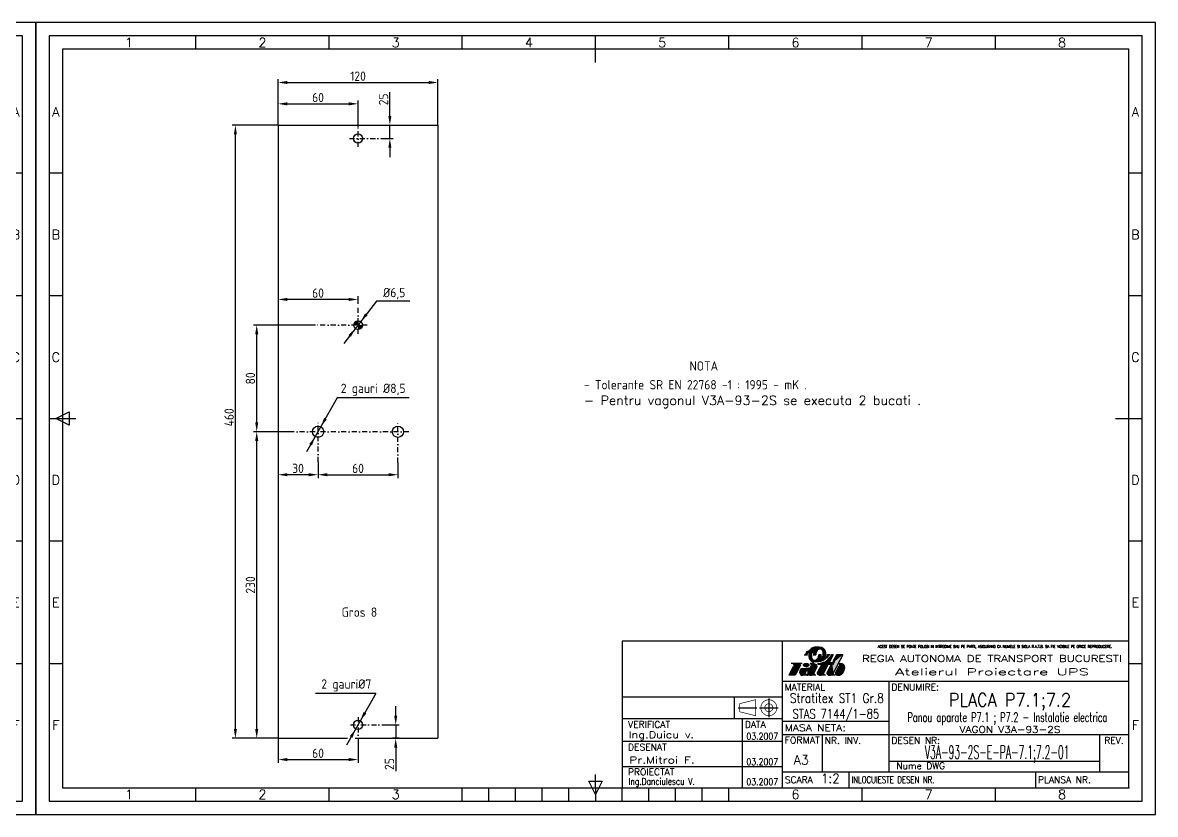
# Model space of a CAD drawing. Header units: millimetres. Extents: x 8 to 848, y 9 to 306.
# Drawn here: x 423.3 to 848.2, y 8.9 to 305.9 of the extents above; entities that cross this region are included whole.
import ezdxf
from ezdxf.enums import TextEntityAlignment as Align

# ---------------------------------------------------------------- set-up
doc = ezdxf.new("R2010")
doc.units = ezdxf.units.MM
doc.linetypes.add('DASHDOT', pattern=[25.4, 12.7, -6.35, 0, -6.35])
doc.linetypes.add('DASHDOT2', pattern=[12.7, 6.35, -3.175, 0, -3.175])
doc.layers.add('COTE', color=1, linetype='DASHDOT2')
doc.layers.add('LIN_SUB', color=7, linetype='Continuous')
doc.styles.add('ISO', font='SIMPLEX.shx')
doc.styles.add('ISOCP', font='SIMPLEX.SHX')
doc.styles.add('ISOCPR', font='isocp.shx')
doc.styles.add('ROMANC', font='romanc')
doc.dimstyles.new('ISO-25', dxfattribs={"dimtxt": 2.5, "dimasz": 2.5, "dimexe": 1.25, "dimexo": 0.625, "dimtad": 1, "dimtxsty": 'Standard', "dimcen": 2.5, "dimadec": 0, "dimazin": 0, "dimtfac": 1, "dimtmove": 0, "dimatfit": 3, "dimfxl": 1, "dimarcsym": 0})

# ---------------------------------------------------------------- blocks, each defined once
blk = doc.blocks.new('a3')
at = {"color": 70}
for p, q in [((-360, 287), (-360, 292)), ((-310, 287), (-310, 292)), ((-260, 287), (-260, 292)), ((-210, 282), (-210, 292)), ((-160, 287), (-160, 292)), ((-110, 287), (-110, 292)), ((-60, 287), (-60, 292)), ((-410, 240.5), (-415, 240.5)), ((-5, 240.5), (-10, 240.5)), ((-410, 194.5), (-415, 194.5)), ((-5, 194.5), (-10, 194.5)), ((-412.5, 148.5), (-407.5, 151)), ((-407.5, 151), (-407.5, 146)), ((-415, 148.5), (-405, 148.5)), ((-407.5, 146), (-412.5, 148.5)), ((-15, 148.5), (-5, 148.5)), ((-410, 102.5), (-415, 102.5)), ((-5, 102.5), (-10, 102.5)), ((-410, 56.5), (-415, 56.5)), ((-5, 56.5), (-10, 56.5)), ((-210, 10), (-210, 15)), ((-360, 5), (-360, 10)), ((-310, 5), (-310, 10)), ((-260, 5), (-260, 10)), ((-250, 5), (-250, 10)), ((-240, 5), (-240, 10)), ((-230, 5), (-230, 10)), ((-220, 5), (-220, 10)), ((-212.5, 12.5), (-207.5, 12.5)), ((-210, 7.5), (-212.5, 12.5)), ((-207.5, 12.5), (-210, 7.5)), ((-210, 10), (-210, 5)), ((-200, 5), (-200, 10)), ((-190, 5), (-190, 10)), ((-180, 5), (-180, 10)), ((-170, 5), (-170, 10)), ((-160, 5), (-160, 10)), ((-110, 5), (-110, 10)), ((-60, 5), (-60, 10)), ((-260, 5), (-160, 5))]:
    blk.add_line(p, q, dxfattribs=at)
at = {"color": 240}
for points in [[(0, 297), (-420, 297), (-420, 0), (0, 0)], [(-5, 292), (-415, 292), (-415, 5), (-5, 5)]]:
    blk.add_lwpolyline(points, close=True, dxfattribs=at)
at = {"color": 70}
blk.add_lwpolyline([(-10, 287), (-410, 287), (-410, 10), (-10, 10)], close=True, dxfattribs=at)
at = {"color": 50}
for s, style, p in [('1', 'ISOCP', (-385, 289.5)), ('2', 'ISO', (-335, 289.5)), ('3', 'ISO', (-285, 289.5)), ('4', 'ISO', (-235, 289.5)), ('5', 'ISO', (-185, 289.5)), ('6', 'ISO', (-135, 289.5)), ('7', 'ISO', (-85, 289.5)), ('8', 'ISO', (-35, 289.5)), ('A', 'ISO', (-412.5, 263.5)), ('A', 'ISO', (-7.5, 263.5)), ('B', 'ISO', (-412.5, 217.5)), ('B', 'ISO', (-7.5, 217.5)), ('C', 'ISO', (-412.5, 171.5)), ('C', 'ISO', (-7.5, 171.5)), ('D', 'ISO', (-412.5, 125.5)), ('D', 'ISO', (-7.5, 125.5)), ('E', 'ISO', (-412.5, 79.5)), ('E', 'ISO', (-7.5, 79.5)), ('F', 'ISO', (-412.5, 33.5)), ('F', 'ISO', (-7.5, 33.5)), ('1', 'ISOCP', (-385, 7.5)), ('2', 'ISO', (-335, 7.5)), ('3', 'ISO', (-285, 7.5)), ('6', 'ISO', (-135, 7.5)), ('7', 'ISO', (-85, 7.5)), ('8', 'ISO', (-35, 7.5))]:
    blk.add_text(s, height=3.5, dxfattribs=dict(at, style=style)).set_placement(p, align=Align.MIDDLE)
blk = doc.blocks.new('*D10')
at = {"layer": 'COTE', "color": 1, "linetype": 'Continuous', "transparency": 16777216}
for p, q in [((561.03, 270.97), (561.03, 279.81)), ((560.91, 267.47), (562.28, 267.47)), ((561.03, 262.47), (561.03, 267.47)), ((558.14, 262.47), (562.28, 262.47)), ((561.03, 258.97), (561.03, 255.47))]:
    blk.add_line(p, q, dxfattribs=at)
for points in [[(560.45, 270.97), (561.62, 270.97), (561.03, 267.47)], [(560.45, 258.97), (561.62, 258.97), (561.03, 262.47)]]:
    blk.add_solid(points, dxfattribs=at)
at = {"layer": 'Defpoints', "color": 0, "linetype": 'Continuous', "transparency": 16777216}
for p in [(560.91, 267.47), (561.03, 267.47), (558.14, 262.47)]:
    blk.add_point(p, dxfattribs=at)
at = {"layer": 'COTE', "color": 1, "linetype": 'Continuous', "transparency": 16777216, "insert": (558.66, 277.14), "char_height": 3.5, "attachment_point": 5, "rotation": 90, "style": 'ISOCPR'}
blk.add_mtext('25', dxfattribs=at)
blk = doc.blocks.new('*D11')
at = {"layer": 'COTE', "color": 1, "linetype": 'Continuous', "transparency": 16777216}
for p, q in [((519.09, 267.47), (519.09, 276.72)), ((549.09, 266.56), (549.09, 276.72)), ((522.59, 275.47), (545.59, 275.47))]:
    blk.add_line(p, q, dxfattribs=at)
for points in [[(522.59, 276.06), (522.59, 274.89), (519.09, 275.47)], [(545.59, 276.06), (545.59, 274.89), (549.09, 275.47)]]:
    blk.add_solid(points, dxfattribs=at)
at = {"layer": 'Defpoints', "color": 0, "linetype": 'Continuous', "transparency": 16777216}
for p in [(549.09, 275.47), (519.09, 267.47), (549.09, 266.56)]:
    blk.add_point(p, dxfattribs=at)
at = {"layer": 'COTE', "color": 1, "linetype": 'Continuous', "transparency": 16777216, "insert": (534.09, 277.85), "char_height": 3.5, "attachment_point": 5, "style": 'ISOCPR'}
blk.add_mtext('60', dxfattribs=at)
blk = doc.blocks.new('*D12')
at = {"layer": 'COTE', "color": 1, "linetype": 'Continuous', "transparency": 16777216}
for p, q in [((519.09, 267.47), (519.09, 284.72)), ((579.09, 267.47), (579.09, 284.72)), ((522.59, 283.47), (575.59, 283.47))]:
    blk.add_line(p, q, dxfattribs=at)
for points in [[(522.59, 284.06), (522.59, 282.89), (519.09, 283.47)], [(575.59, 284.06), (575.59, 282.89), (579.09, 283.47)]]:
    blk.add_solid(points, dxfattribs=at)
at = {"layer": 'Defpoints', "color": 0, "linetype": 'Continuous', "transparency": 16777216}
for p in [(579.09, 283.47), (519.09, 267.47), (579.09, 267.47)]:
    blk.add_point(p, dxfattribs=at)
at = {"layer": 'COTE', "color": 1, "linetype": 'Continuous', "transparency": 16777216, "insert": (549.09, 285.85), "char_height": 3.5, "attachment_point": 5, "style": 'ISOCPR'}
blk.add_mtext('120', dxfattribs=at)
blk = doc.blocks.new('*D13')
at = {"layer": 'COTE', "color": 1, "linetype": 'Continuous', "transparency": 16777216}
for p, q in [((522.99, 152.47), (509.84, 152.47)), ((511.09, 40.97), (511.09, 148.97)), ((519.09, 37.47), (509.84, 37.47))]:
    blk.add_line(p, q, dxfattribs=at)
for points in [[(510.51, 148.97), (511.67, 148.97), (511.09, 152.47)], [(510.51, 40.97), (511.67, 40.97), (511.09, 37.47)]]:
    blk.add_solid(points, dxfattribs=at)
at = {"layer": 'Defpoints', "color": 0, "linetype": 'Continuous', "transparency": 16777216}
for p in [(511.09, 152.47), (522.99, 152.47), (519.09, 37.47)]:
    blk.add_point(p, dxfattribs=at)
at = {"layer": 'COTE', "color": 1, "linetype": 'Continuous', "transparency": 16777216, "insert": (508.72, 94.97), "char_height": 3.5, "attachment_point": 5, "rotation": 90, "style": 'ISOCPR'}
blk.add_mtext('230', dxfattribs=at)
blk = doc.blocks.new('*D14')
at = {"layer": 'COTE', "color": 1, "linetype": 'Continuous', "transparency": 16777216}
for p, q in [((519.09, 267.47), (501.84, 267.47)), ((503.09, 40.97), (503.09, 263.97)), ((519.09, 37.47), (501.84, 37.47))]:
    blk.add_line(p, q, dxfattribs=at)
for points in [[(502.51, 263.97), (503.67, 263.97), (503.09, 267.47)], [(502.51, 40.97), (503.67, 40.97), (503.09, 37.47)]]:
    blk.add_solid(points, dxfattribs=at)
at = {"layer": 'Defpoints', "color": 0, "linetype": 'Continuous', "transparency": 16777216}
for p in [(503.09, 267.47), (519.09, 267.47), (519.09, 37.47)]:
    blk.add_point(p, dxfattribs=at)
at = {"layer": 'COTE', "color": 1, "linetype": 'Continuous', "transparency": 16777216, "insert": (500.72, 157.87), "char_height": 3.5, "attachment_point": 5, "rotation": 90, "style": 'ISOCPR'}
blk.add_mtext('460', dxfattribs=at)
blk = doc.blocks.new('*D15')
at = {"layer": 'COTE', "color": 1, "linetype": 'Continuous', "transparency": 16777216}
for p, q in [((563.24, 45.97), (563.24, 49.47)), ((559.4, 42.47), (564.49, 42.47)), ((563.24, 42.47), (563.24, 37.47)), ((564.57, 37.47), (561.99, 37.47)), ((563.24, 33.97), (563.24, 25.14))]:
    blk.add_line(p, q, dxfattribs=at)
for points in [[(562.66, 45.97), (563.82, 45.97), (563.24, 42.47)], [(562.66, 33.97), (563.82, 33.97), (563.24, 37.47)]]:
    blk.add_solid(points, dxfattribs=at)
at = {"layer": 'Defpoints', "color": 0, "linetype": 'Continuous', "transparency": 16777216}
for p in [(559.4, 42.47), (563.24, 37.47), (564.57, 37.47)]:
    blk.add_point(p, dxfattribs=at)
at = {"layer": 'COTE', "color": 1, "linetype": 'Continuous', "transparency": 16777216, "insert": (560.87, 27.81), "char_height": 3.5, "attachment_point": 5, "rotation": 90, "style": 'ISOCPR'}
blk.add_mtext('25', dxfattribs=at)
blk = doc.blocks.new('*D16')
at = {"layer": 'COTE', "color": 1, "linetype": 'Continuous', "transparency": 16777216}
for p, q in [((519.09, 37.47), (519.09, 28.22)), ((549.09, 37.47), (549.09, 28.22)), ((522.59, 29.47), (545.59, 29.47))]:
    blk.add_line(p, q, dxfattribs=at)
for points in [[(522.59, 30.06), (522.59, 28.89), (519.09, 29.47)], [(545.59, 30.06), (545.59, 28.89), (549.09, 29.47)]]:
    blk.add_solid(points, dxfattribs=at)
at = {"layer": 'Defpoints', "color": 0, "linetype": 'Continuous', "transparency": 16777216}
for p in [(519.09, 37.47), (549.09, 37.47), (549.09, 29.47)]:
    blk.add_point(p, dxfattribs=at)
at = {"layer": 'COTE', "color": 1, "linetype": 'Continuous', "transparency": 16777216, "insert": (534.09, 31.85), "char_height": 3.5, "attachment_point": 5, "style": 'ISOCPR'}
blk.add_mtext('60', dxfattribs=at)
blk = doc.blocks.new('*D17')
at = {"layer": 'COTE', "color": 1, "linetype": 'Continuous', "transparency": 16777216}
for p, q in [((533.1, 192.47), (509.84, 192.47)), ((511.09, 155.97), (511.09, 188.97)), ((525.05, 152.47), (509.84, 152.47))]:
    blk.add_line(p, q, dxfattribs=at)
for points in [[(510.51, 188.97), (511.67, 188.97), (511.09, 192.47)], [(510.51, 155.97), (511.67, 155.97), (511.09, 152.47)]]:
    blk.add_solid(points, dxfattribs=at)
at = {"layer": 'Defpoints', "color": 0, "linetype": 'Continuous', "transparency": 16777216}
for p in [(511.09, 192.47), (533.1, 192.47), (525.05, 152.47)]:
    blk.add_point(p, dxfattribs=at)
at = {"layer": 'COTE', "color": 1, "linetype": 'Continuous', "transparency": 16777216, "insert": (508.72, 172.47), "char_height": 3.5, "attachment_point": 5, "rotation": 90, "style": 'ISOCPR'}
blk.add_mtext('80', dxfattribs=at)
blk = doc.blocks.new('*D18')
at = {"layer": 'COTE', "color": 1, "linetype": 'Continuous', "transparency": 16777216}
for p, q in [((534.09, 141.12), (534.09, 135.09)), ((564.09, 140.88), (564.09, 135.09)), ((537.59, 136.34), (560.59, 136.34))]:
    blk.add_line(p, q, dxfattribs=at)
for points in [[(537.59, 136.92), (537.59, 135.75), (534.09, 136.34)], [(560.59, 136.92), (560.59, 135.75), (564.09, 136.34)]]:
    blk.add_solid(points, dxfattribs=at)
at = {"layer": 'Defpoints', "color": 0, "linetype": 'Continuous', "transparency": 16777216}
for p in [(534.09, 141.12), (564.09, 140.88), (564.09, 136.34)]:
    blk.add_point(p, dxfattribs=at)
at = {"layer": 'COTE', "color": 1, "linetype": 'Continuous', "transparency": 16777216, "insert": (549.09, 138.71), "char_height": 3.5, "attachment_point": 5, "style": 'ISOCPR'}
blk.add_mtext('60', dxfattribs=at)
blk = doc.blocks.new('*D19')
at = {"layer": 'COTE', "color": 1, "linetype": 'Continuous', "transparency": 16777216}
for p, q in [((534.09, 141.12), (534.09, 135.09)), ((519.09, 137.78), (519.09, 135.09)), ((530.59, 136.34), (522.59, 136.34))]:
    blk.add_line(p, q, dxfattribs=at)
for points in [[(522.59, 136.92), (522.59, 135.75), (519.09, 136.34)], [(530.59, 136.92), (530.59, 135.75), (534.09, 136.34)]]:
    blk.add_solid(points, dxfattribs=at)
at = {"layer": 'Defpoints', "color": 0, "linetype": 'Continuous', "transparency": 16777216}
for p in [(534.09, 141.12), (519.09, 137.78), (519.09, 136.34)]:
    blk.add_point(p, dxfattribs=at)
at = {"layer": 'COTE', "color": 1, "linetype": 'Continuous', "transparency": 16777216, "insert": (526.59, 138.71), "char_height": 3.5, "attachment_point": 5, "style": 'ISOCPR'}
blk.add_mtext('30', dxfattribs=at)
blk = doc.blocks.new('*D20')
at = {"layer": 'COTE', "color": 1, "linetype": 'Continuous', "transparency": 16777216}
for p, q in [((519.09, 204.78), (519.09, 200.85)), ((545.59, 202.1), (522.59, 202.1)), ((549.09, 200.47), (549.09, 203.35))]:
    blk.add_line(p, q, dxfattribs=at)
for points in [[(522.59, 202.68), (522.59, 201.51), (519.09, 202.1)], [(545.59, 202.68), (545.59, 201.51), (549.09, 202.1)]]:
    blk.add_solid(points, dxfattribs=at)
at = {"layer": 'Defpoints', "color": 0, "linetype": 'Continuous', "transparency": 16777216}
for p in [(519.09, 204.78), (519.09, 202.1), (549.09, 200.47)]:
    blk.add_point(p, dxfattribs=at)
at = {"layer": 'COTE', "color": 1, "linetype": 'Continuous', "transparency": 16777216, "insert": (534.09, 204.47), "char_height": 3.5, "attachment_point": 5, "style": 'ISOCPR'}
blk.add_mtext('60', dxfattribs=at)
blk = doc.blocks.new('ind3_12')
at = {"color": 70}
for p, q in [((0, 55), (-190, 55)), ((-190, 55), (-190, 0)), ((-130, 55), (-130, 0)), ((-130, 40), (0, 40)), ((-190, 26), (-130, 26))]:
    blk.add_line(p, q, dxfattribs=at)
at = {"color": 40}
for p, q in [((-121.71, 49.9), (-120.46, 49.9)), ((-118.34, 49.9), (-117.36, 49.9)), ((-115.31, 49.9), (-116.29, 49.9)), ((-115.69, 46.73), (-115.27, 46.82)), ((-115.27, 46.82), (-114.78, 46.97)), ((-114.78, 46.97), (-114.27, 47.24)), ((-111.94, 49.9), (-113.19, 49.9)), ((-112.95, 48.16), (-112.68, 48.4)), ((-112.68, 48.4), (-112.61, 48.47)), ((-110.84, 49.9), (-112.41, 46.97)), ((-112.41, 46.97), (-110.99, 46.97)), ((-110.84, 49.9), (-111.36, 49.9)), ((-110.99, 46.97), (-111.36, 46.28)), ((-110.41, 47.32), (-111.15, 45.93)), ((-109.64, 49.9), (-111.01, 47.32)), ((-111.01, 47.32), (-110.41, 47.32)), ((-107.23, 49.9), (-110.77, 43.26)), ((-107.23, 49.9), (-109.64, 49.9)), ((-125.82, 45.38), (-127.54, 42.15)), ((-122.56, 46.63), (-126.68, 46.63)), ((-123.11, 45.94), (-125.13, 42.15)), ((-120.12, 44.91), (-120.81, 43.6)), ((-119.12, 45.67), (-120.36, 43.36)), ((-118.05, 46.63), (-119.46, 46.63)), ((-116.85, 45.42), (-118, 43.26)), ((-115.18, 46.28), (-116.74, 43.36)), ((-116.7, 46.63), (-116.29, 46.65)), ((-116.6, 46.28), (-115.18, 46.28)), ((-116.29, 46.65), (-115.69, 46.73)), ((-112.77, 46.28), (-114.38, 43.26)), ((-111.75, 45.93), (-113.13, 43.36)), ((-112.77, 46.28), (-111.36, 46.28)), ((-111.75, 45.93), (-111.15, 45.93)), ((-108.74, 45.59), (-109.99, 43.26)), ((-108.78, 46.63), (-108.09, 46.63)), ((-125.13, 42.15), (-127.54, 42.15)), ((-120.23, 42.15), (-122.21, 42.15)), ((-117.39, 42.15), (-119.15, 42.15)), ((-117.39, 42.15), (-117.72, 42.33)), ((-113.77, 42.15), (-115.53, 42.15)), ((-113.77, 42.15), (-114.1, 42.33)), ((-110.16, 42.15), (-111.92, 42.15)), ((-110.16, 42.15), (-110.49, 42.33))]:
    blk.add_line(p, q, dxfattribs=at)
at = {"color": 240}
for p, q in [((-90, 40), (-90, 6)), ((-130, 34), (-190, 34)), ((-148, 34), (-148, 26)), ((-146.5, 30), (-139.5, 30)), ((-138.5, 30), (-131.5, 30)), ((-135, 33.5), (-135, 26.5)), ((-145, 26), (-145, 0)), ((-130, 25), (-90, 25)), ((-190, 17.5), (-130, 17.5)), ((-130, 20), (0, 20)), ((-115, 20), (-115, 6)), ((-11, 20), (-11, 6)), ((-90, 10), (-11, 10)), ((-190, 8), (-130, 8)), ((-130, 6), (0, 6)), ((-105, 6), (-105, 0)), ((-35, 6), (-35, 0))]:
    blk.add_line(p, q, dxfattribs=at)
at = {"color": 40}
for points in [[(-114.74, 49.9, 0.04888), (-114.64, 50.37, 0.067418), (-114.64, 50.71, 0.012512), (-114.71, 51.12, 0.046313), (-114.74, 51.23, 0.02866), (-114.83, 51.43, 0.04799), (-114.9, 51.53, 0.027533), (-115.01, 51.65, 0.02878), (-115.12, 51.74, 0.020408), (-115.27, 51.85, 0.028785), (-115.38, 51.91, 0.02307), (-115.48, 51.96, 0.025276), (-115.58, 51.99, 0.029587), (-115.69, 52.01, 0.0261), (-115.8, 52.02, 0.034106), (-115.93, 52.02, 0.03305), (-116.05, 52, 0.031407), (-116.17, 51.97, 0.027201), (-116.3, 51.91, 0.027571), (-116.45, 51.82, 0.032433), (-116.58, 51.73, 0.017982), (-116.7, 51.62, 0.025528), (-116.79, 51.53, 0.009898), (-116.89, 51.41, 0.014131), (-116.96, 51.31, 0.005952), (-117.02, 51.22, 0.007874), (-117.06, 51.15, 0.013516), (-117.13, 51.03, 0.012262), (-117.2, 50.9, 0.010996), (-117.25, 50.78, 0.020912), (-117.28, 50.71, 0.006638), (-117.28, 50.69, 0.003922), (-117.3, 50.64, 0.014081), (-117.33, 50.52, 0.011261), (-117.36, 50.37, 0.018498), (-117.36, 50.34, 0.00311), (-117.38, 50.18, 0.039527), (-117.38, 50.07, 0.0256), (-117.36, 49.9)], [(-113.68, 49.9, 0.047001), (-113.61, 50.39, 0.072657), (-113.64, 50.71, 0.024176), (-113.81, 51.3, 0.05712), (-113.92, 51.53, 0.02409), (-114.05, 51.71, 0.014395), (-114.28, 51.99, 0.046768), (-114.45, 52.15, 0.031027), (-114.74, 52.35)], [(-119.97, 49.9, 0.047001), (-120.05, 49.4, 0.072657), (-120.01, 49.08, 0.024176), (-119.84, 48.49, 0.05712), (-119.73, 48.26, 0.02409), (-119.6, 48.09, 0.014395), (-119.38, 47.81, 0.046768), (-119.2, 47.65, 0.031027), (-118.91, 47.44)], [(-118.91, 49.9, 0.04888), (-119.02, 49.43, 0.067418), (-119.01, 49.08, 0.012512), (-118.94, 48.67, 0.046313), (-118.91, 48.56, 0.02866), (-118.82, 48.37, 0.04799), (-118.75, 48.26, 0.027533), (-118.64, 48.15, 0.02878), (-118.53, 48.05, 0.020408), (-118.39, 47.95, 0.028785), (-118.28, 47.88, 0.02307), (-118.17, 47.84, 0.025276), (-118.07, 47.8, 0.029587), (-117.97, 47.78, 0.0261), (-117.85, 47.77, 0.034106), (-117.73, 47.77, 0.03305), (-117.6, 47.79, 0.031407), (-117.48, 47.83, 0.027201), (-117.36, 47.88, 0.027571), (-117.2, 47.97, 0.032433), (-117.07, 48.06, 0.017982), (-116.95, 48.18, 0.025528), (-116.87, 48.26, 0.009898), (-116.76, 48.39, 0.014131), (-116.7, 48.48, 0.005952), (-116.63, 48.57, 0.007874), (-116.59, 48.64, 0.013516), (-116.52, 48.76, 0.012262), (-116.45, 48.9, 0.010996), (-116.4, 49.02, 0.020912), (-116.38, 49.08, 0.006638), (-116.37, 49.11, 0.003922), (-116.35, 49.16, 0.014081), (-116.32, 49.28, 0.011261), (-116.29, 49.42, 0.018498), (-116.29, 49.45, 0.00311), (-116.27, 49.61, 0.039527), (-116.27, 49.73, 0.0256), (-116.29, 49.9)]]:
    blk.add_lwpolyline(points, format="xyb", dxfattribs=at)
at = {"color": 40, "flags": 128}
blk.add_lwpolyline([(-108.71, 42.18, 0.07519), (-108.1, 42.37, 0.103495), (-107.27, 43.01, 0.091904), (-106.74, 43.94, 0.085107), (-106.54, 45.08, 0.085107)], format="xyb", dxfattribs=at)
at = {"color": 240, "const_width": 0.25}
blk.add_lwpolyline([(-146, 31.5), (-140, 33), (-140, 27), (-146, 28.5)], close=True, dxfattribs=at)
blk.add_lwpolyline([(-135, 33, 1), (-135, 27, 1), (-135, 33, 1)], format="xyb", dxfattribs=at)
blk.add_lwpolyline([(-135, 31.5, 1), (-135, 28.5, 1)], format="xyb", close=True, dxfattribs=at)
at = {"color": 40}
for centre, radius, start, end in [((-96.55, 26.7), 34.29, 134.6817, 135.4865), ((-117.8, 49.83), 2.74, 113.911, 122.24), ((-115.81, 45.34), 7.65, 108.9325, 113.911), ((-117.59, 50.52), 2.17, 96.8211, 108.9325), ((-116.41, 40.67), 12.1, 91.6964, 96.8211), ((-116.61, 47.25), 5.51, 78.6042, 91.6964), ((-116, 50.28), 2.42, 58.8019, 78.6042), ((-117.71, 49.53), 2.3, 144.0002, 170.76), ((-117.66, 49.52), 2.42, 238.8019, 258.6042), ((-115.07, 49.86), 3.27, 161.7905, 179.2848), ((-118.58, 49.94), 3.27, 341.7905, 359.2848), ((-115.94, 50.27), 2.3, 324.0002, 350.76), ((-145.94, 81.79), 47.13, 315, 315.973), ((-113.12, 49.86), 0.893, 316.8981, 318.6566), ((-115.09, 51.98), 4.23, 315.973, 321.3402), ((-122.28, 57.73), 13.43, 321.3402, 324.353), ((-122.21, 43.44), 1.29, 94.5979, 270), ((-177.94, 750.15), 707.62, 274.50891, 274.68697), ((-120.23, 42.84), 0.689, 201.8729, 270), ((-119.75, 43.03), 0.689, 151.9275, 234.4615), ((-119.73, 46), 0.689, 331.9275, 66.4849), ((-117.39, 42.94), 0.689, 151.9275, 241.9275), ((-116.14, 43.03), 0.689, 151.9275, 234.4615), ((-113.78, 42.94), 0.689, 151.9275, 241.9275), ((-112.52, 43.03), 0.689, 151.9275, 234.4615), ((-110.16, 42.94), 0.689, 151.9275, 241.9275), ((-109.38, 42.94), 0.689, 151.9275, 242.7821), ((-108.09, 45.08), 1.55, 0, 90), ((-119.15, 43.87), 1.72, 234.4615, 270), ((-115.53, 43.87), 1.72, 234.4615, 270), ((-111.92, 43.87), 1.72, 234.4615, 270), ((-108.99, 43.7), 1.55, 242.7821, 280.2311)]:
    blk.add_arc(centre, radius, start, end, dxfattribs=at)
blk.add_point((0, 0))
for points in [[(-121.21, 50.52), (-120.18, 50.33), (-120.72, 51.03), (-119.93, 50.59)], [(-120.72, 51.03), (-119.93, 50.59), (-120.22, 51.49), (-119.57, 50.88)], [(-120.22, 51.49), (-119.57, 50.88), (-119.6, 51.93), (-118.18, 50.88)], [(-119.6, 51.93), (-118.18, 50.88), (-118.87, 52.35), (-118.18, 50.88)], [(-118.87, 52.35), (-118.18, 50.88), (-118.21, 52.6), (-118.18, 50.88)], [(-117.09, 51.1), (-118.18, 50.88), (-117.31, 50.61), (-118.27, 50.54)], [(-118.21, 52.6), (-118.18, 50.88), (-117.81, 52.68), (-118.18, 50.88)], [(-116.87, 52.76), (-118.18, 50.88), (-116.31, 52.75), (-118.18, 50.88)], [(-117.81, 52.68), (-118.18, 50.88), (-116.87, 52.76), (-118.18, 50.88)], [(-116.08, 51.99), (-116.31, 52.75), (-116.62, 51.7), (-118.18, 50.88)], [(-116.62, 51.7), (-118.18, 50.88), (-117.09, 51.1), (-118.18, 50.88)], [(-115.84, 51.99), (-116.08, 51.99), (-116.32, 51.86)], [(-116.31, 52.75), (-115.41, 52.63), (-115.84, 52.71)], [(-115.54, 51.98), (-115.41, 52.63), (-116.08, 51.99), (-116.31, 52.75)], [(-115.84, 51.99), (-115.54, 51.98), (-115.91, 51.97), (-115.51, 51.96)], [(-115.73, 51.96), (-115.33, 51.85), (-115.51, 51.96)], [(-115.09, 51.72), (-114.87, 52.42), (-115.54, 51.98), (-115.41, 52.63)], [(-115.41, 52.63), (-114.87, 52.42), (-115.11, 52.53)], [(-114.87, 51.48), (-114.18, 51.87), (-115.09, 51.72), (-114.87, 52.42)], [(-114.87, 52.42), (-114.18, 51.87), (-114.48, 52.17)], [(-114.68, 50.99), (-113.86, 51.41), (-114.87, 51.48), (-114.18, 51.87)], [(-114.63, 50.55), (-113.67, 50.85), (-114.68, 50.99), (-113.86, 51.41)], [(-121.62, 46.75), (-121.56, 45.28), (-121.78, 46.68), (-121.71, 45.34)], [(-121.71, 49.9), (-120.46, 49.9), (-121.21, 50.52), (-120.18, 50.33)], [(-121.46, 46.79), (-121.43, 45.25), (-121.62, 46.75), (-121.56, 45.28)], [(-121.33, 46.82), (-121.31, 45.23), (-121.46, 46.79), (-121.43, 45.25)], [(-121.21, 46.83), (-121.2, 45.22), (-121.33, 46.82), (-121.31, 45.23)], [(-121.21, 46.83), (-121.1, 46.84), (-121.09, 45.21)], [(-121.09, 45.21), (-120.9, 45.21), (-121.21, 46.83), (-121.2, 45.22)], [(-121.1, 46.84), (-120.91, 46.84), (-121.09, 45.21), (-120.9, 45.21)], [(-120.9, 45.21), (-120.91, 46.84), (-120.81, 45.22), (-120.81, 46.83)], [(-120.81, 45.22), (-120.81, 46.83), (-120.68, 45.23), (-120.69, 46.82)], [(-120.68, 45.23), (-120.69, 46.82), (-120.56, 45.25), (-120.55, 46.79)], [(-120.56, 45.25), (-120.55, 46.79), (-120.42, 45.29), (-120.43, 46.76)], [(-120.42, 45.29), (-120.43, 46.76), (-120.27, 45.34), (-120.27, 46.7)], [(-119.97, 49.9), (-118.91, 49.9), (-120.05, 49.4), (-119, 49.53)], [(-120.05, 49.4), (-119, 49.53), (-119.94, 48.79), (-119, 49.02)], [(-120.05, 49.4), (-119.94, 48.79), (-120.04, 49.24)], [(-120.04, 49.24), (-119.94, 48.79), (-120.03, 49.13)], [(-119.84, 50.38), (-118.6, 50.45), (-119.97, 49.9), (-118.91, 49.9)], [(-119.94, 48.79), (-119, 49.02), (-119.72, 48.25), (-118.92, 48.6)], [(-119.57, 50.88), (-118.18, 50.88), (-119.84, 50.38), (-118.6, 50.45)], [(-119.72, 48.25), (-118.92, 48.6), (-119.33, 47.76), (-118.75, 48.27)], [(-119.33, 47.76), (-118.75, 48.27), (-118.77, 47.37), (-118.43, 47.98)], [(-118.77, 47.37), (-118.43, 47.98), (-118.32, 47.19), (-118.12, 47.82)], [(-117.37, 50.27), (-118.32, 50.22), (-117.36, 49.9), (-118.34, 49.9)], [(-117.31, 50.61), (-118.27, 50.54), (-117.37, 50.27), (-118.32, 50.22)], [(-118.32, 47.19), (-118.12, 47.82), (-117.71, 47.07), (-117.72, 47.77)], [(-117.71, 47.07), (-117.72, 47.77), (-117.14, 47.03), (-117.33, 47.9)], [(-117.14, 47.03), (-117.33, 47.9), (-116.45, 47.06), (-117.04, 48.09)], [(-116.45, 47.06), (-117.04, 48.09), (-115.94, 47.1), (-116.74, 48.42)], [(-116.7, 48.48), (-115.12, 47.31), (-116.74, 48.42)], [(-116.7, 48.48), (-116.7, 48.48), (-116.74, 48.42)], [(-115.94, 47.1), (-116.74, 48.42), (-115.12, 47.31), (-116.74, 48.42)], [(-116.45, 48.9), (-115.12, 47.31), (-116.7, 48.48)], [(-116.6, 46.28), (-111.36, 46.28), (-116.22, 46.66), (-112.41, 46.97)], [(-116.4, 49.03), (-115.48, 48.92), (-116.45, 48.9), (-115.12, 47.31)], [(-116.29, 49.44), (-115.35, 49.44), (-116.4, 49.03), (-115.48, 48.92)], [(-116.29, 49.9), (-115.31, 49.9), (-116.29, 49.44), (-115.35, 49.44)], [(-116.22, 46.66), (-115.25, 46.82), (-115, 46.76)], [(-115.48, 48.92), (-114.09, 48.92), (-115.01, 49.4), (-113.85, 49.33)], [(-115.48, 48.92), (-114.59, 48.13), (-115.12, 47.31)], [(-115.48, 48.92), (-114.09, 48.92), (-114.18, 47.78), (-115.12, 47.31)], [(-115.25, 46.82), (-114.79, 46.97), (-115, 46.76)], [(-115.01, 49.4), (-113.85, 49.33), (-114.75, 49.87), (-113.72, 49.72)], [(-115, 46.76), (-115, 46.76), (-114.79, 46.97), (-114.45, 46.8)], [(-114.35, 47.19), (-112.41, 46.97), (-114.79, 46.97), (-114.45, 46.8)], [(-114.75, 49.87), (-113.72, 49.72), (-114.65, 50.25), (-113.62, 50.26)], [(-114.65, 50.25), (-113.62, 50.26), (-114.63, 50.55), (-113.67, 50.85)], [(-114.09, 48.92), (-114.18, 47.78), (-114.59, 48.13)], [(-113.9, 47.46), (-112.41, 46.97), (-114.35, 47.19), (-112.41, 46.97)], [(-114.09, 48.92), (-113.61, 48.17), (-114.18, 47.78)], [(-113.69, 49.23), (-112.95, 48.75), (-114.09, 48.92), (-113.61, 48.17)], [(-113.49, 47.75), (-113.9, 47.46), (-112.41, 46.97)], [(-113.4, 49.55), (-112.44, 49.28), (-113.69, 49.23), (-112.95, 48.75)], [(-113.67, 50.85), (-113.62, 50.26), (-113.61, 50.56)], [(-113.03, 48.1), (-112.41, 46.97), (-113.49, 47.75), (-112.41, 46.97)], [(-113.19, 49.9), (-111.94, 49.9), (-113.4, 49.55), (-112.44, 49.28)], [(-112.65, 48.42), (-112.41, 46.97), (-113.03, 48.1), (-112.41, 46.97)], [(-112.22, 48.86), (-112.41, 46.97), (-112.65, 48.42), (-112.41, 46.97)], [(-111.36, 49.9), (-110.84, 49.9), (-111.76, 49.37), (-112.41, 46.97)], [(-111.76, 49.37), (-112.41, 46.97), (-112.22, 48.86), (-112.41, 46.97)], [(-112.41, 46.97), (-110.99, 46.97), (-111.36, 46.28)], [(-110.41, 47.32), (-107.23, 49.9), (-111.15, 45.93), (-110.73, 43.34)], [(-109.64, 49.9), (-107.23, 49.9), (-111.01, 47.32), (-110.41, 47.32)], [(-125.82, 45.38), (-123.11, 45.94), (-127.54, 42.15), (-125.13, 42.15)], [(-126.68, 46.63), (-122.56, 46.63), (-126.26, 46.53), (-122.84, 46.34)], [(-126.26, 46.53), (-122.84, 46.34), (-125.96, 46.29), (-123.05, 46.05)], [(-123.05, 46.05), (-125.96, 46.29), (-123.11, 45.94), (-125.77, 45.87)], [(-125.76, 45.63), (-123.11, 45.94), (-125.82, 45.38)], [(-125.77, 45.87), (-123.11, 45.94), (-125.76, 45.63), (-123.11, 45.94)], [(-123.17, 44.3), (-120.81, 43.6), (-123.49, 43.38), (-120.95, 43.16)], [(-123.17, 44.3), (-123.49, 43.38), (-123.29, 44.14), (-123.45, 43.79)], [(-123.49, 43.38), (-120.95, 43.16), (-123.49, 43.38), (-120.87, 42.58)], [(-123.49, 43.38), (-123.1, 42.51), (-123.42, 43), (-123.25, 42.69)], [(-123.49, 43.38), (-120.87, 42.58), (-123.1, 42.51), (-120.62, 42.27)], [(-122.31, 44.73), (-120.12, 44.91), (-123.17, 44.3), (-120.81, 43.6)], [(-122.31, 44.73), (-123.17, 44.3), (-122.7, 44.64), (-123.04, 44.43)], [(-123.1, 42.51), (-122.21, 42.15), (-122.93, 42.37), (-122.61, 42.22)], [(-123.1, 42.51), (-120.62, 42.27), (-122.21, 42.15), (-120.23, 42.15)], [(-122.28, 46.18), (-122.28, 45.84), (-122.31, 46.03)], [(-122.2, 46.34), (-122.22, 45.73), (-122.28, 46.18), (-122.28, 45.84)], [(-122.07, 46.5), (-122.04, 45.53), (-122.2, 46.34), (-122.22, 45.73)], [(-121.94, 46.59), (-121.9, 45.43), (-122.07, 46.5), (-122.04, 45.53)], [(-121.78, 46.68), (-121.71, 45.34), (-121.94, 46.59), (-121.9, 45.43)], [(-120.42, 42.88), (-120.36, 43.36), (-120.43, 43.1)], [(-120.36, 43.36), (-116.85, 45.42), (-120.42, 42.88), (-118, 43.26)], [(-120.42, 42.88), (-118, 43.26), (-120.15, 42.47), (-118.06, 42.75)], [(-120.15, 42.47), (-120.42, 42.88), (-120.32, 42.64)], [(-119.12, 45.67), (-116.78, 45.9), (-120.36, 43.36), (-116.85, 45.42)], [(-120.27, 45.34), (-120.27, 46.7), (-120.14, 45.41), (-120.13, 46.63)], [(-120.15, 42.47), (-118.06, 42.75), (-119.15, 42.15), (-117.72, 42.33)], [(-120.14, 45.41), (-120.13, 46.63), (-119.97, 45.52), (-119.99, 46.54)], [(-119.97, 45.52), (-119.99, 46.54), (-119.84, 45.65), (-119.88, 46.44)], [(-119.84, 45.65), (-119.88, 46.44), (-119.74, 45.8), (-119.77, 46.3)], [(-119.74, 45.8), (-119.77, 46.3), (-119.71, 45.9), (-119.72, 46.2)], [(-119.72, 46.2), (-119.71, 45.9), (-119.7, 46.13), (-119.69, 46.02)], [(-119.46, 46.63), (-118.05, 46.63), (-119.08, 46.21), (-117.05, 46.31)], [(-119.25, 46.4), (-119.09, 46.04), (-119.08, 46.21)], [(-119.08, 46.21), (-117.05, 46.31), (-119.12, 45.67), (-116.78, 45.9)], [(-118.02, 43.03), (-117.9, 42.55), (-118.06, 42.75)], [(-118.05, 46.63), (-117.05, 46.31), (-117.7, 46.59), (-117.41, 46.5)], [(-117.05, 46.31), (-116.78, 45.9), (-116.88, 46.12)], [(-116.78, 45.9), (-116.85, 45.42), (-116.77, 45.67)], [(-116.74, 43.36), (-116.81, 42.88), (-116.82, 43.14)], [(-116.74, 43.36), (-114.38, 43.26), (-116.81, 42.88), (-114.44, 42.75)], [(-116.52, 42.46), (-116.81, 42.88), (-116.71, 42.66)], [(-116.81, 42.88), (-114.44, 42.75), (-116.52, 42.46), (-114.12, 42.34)], [(-115.18, 46.28), (-112.77, 46.28), (-116.74, 43.36), (-114.38, 43.26)], [(-116.22, 46.66), (-116.7, 46.63), (-116.6, 46.28)], [(-114.42, 42.94), (-114.29, 42.55), (-114.44, 42.75)], [(-114.36, 43.31), (-114.4, 43.15), (-114.38, 43.26)], [(-113.13, 43.36), (-113.19, 42.89), (-113.2, 43.13)], [(-113.13, 43.36), (-110.77, 43.26), (-113.19, 42.89)], [(-113.19, 42.89), (-110.77, 43.26), (-110.82, 42.72)], [(-112.92, 42.47), (-113.19, 42.89), (-113.1, 42.66)], [(-113.19, 42.89), (-110.82, 42.72), (-112.92, 42.47)], [(-111.75, 45.93), (-111.15, 45.93), (-113.13, 43.36), (-110.77, 43.26)], [(-112.92, 42.47), (-110.82, 42.72), (-111.92, 42.15)], [(-110.82, 42.72), (-111.92, 42.15), (-110.49, 42.33)], [(-111.15, 45.93), (-110.77, 43.26), (-110.73, 43.34)], [(-110.8, 42.98), (-110.66, 42.53), (-110.82, 42.72)], [(-110.73, 43.34), (-110.78, 43.14), (-110.77, 43.26)], [(-109.99, 43.26), (-110.04, 42.73), (-110.07, 42.99)], [(-110.04, 42.73), (-109.99, 43.26), (-109.7, 42.32)], [(-109.7, 42.32), (-110.04, 42.73), (-109.91, 42.5)], [(-109.99, 43.26), (-108.74, 45.59), (-106.74, 43.94)], [(-109.99, 43.26), (-107.27, 43.01), (-106.74, 43.94)], [(-109.99, 43.26), (-108.1, 42.37), (-107.27, 43.01)], [(-109.99, 43.26), (-108.71, 42.18), (-108.1, 42.37)], [(-109.99, 43.26), (-109.7, 42.32), (-108.71, 42.18)], [(-108.78, 46.63), (-108.43, 46.63), (-108.69, 46.43), (-108.49, 46.44)], [(-108.74, 45.59), (-108.09, 46.63), (-108.66, 45.8)], [(-108.74, 45.59), (-106.98, 46.16), (-108.09, 46.63)], [(-108.74, 45.59), (-106.54, 45.08), (-106.98, 46.16)], [(-108.74, 45.59), (-106.74, 43.94), (-106.54, 45.08)], [(-108.69, 46.43), (-108.49, 46.44), (-108.64, 46.23), (-108.56, 46.21)], [(-108.43, 46.63), (-108.63, 46.02), (-108.09, 46.63), (-108.66, 45.8)], [(-108.66, 45.8), (-108.66, 45.8), (-108.43, 46.63), (-108.63, 46.02)], [(-108.64, 46.23), (-108.56, 46.21), (-108.63, 46.02)], [(-107.27, 43.01), (-108.1, 42.37), (-107.66, 42.64)], [(-108.09, 46.63), (-106.98, 46.16), (-107.61, 46.55), (-107.23, 46.37)], [(-106.74, 43.94), (-107.27, 43.01), (-106.96, 43.45)], [(-106.98, 46.16), (-106.54, 45.08), (-106.83, 45.98), (-106.62, 45.57)], [(-106.54, 45.08), (-106.74, 43.94), (-106.59, 44.51)], [(-119.15, 42.15), (-120.15, 42.47), (-119.72, 42.25)], [(-119.15, 42.15), (-117.72, 42.33), (-117.39, 42.15)], [(-115.53, 42.15), (-116.54, 42.47), (-116.1, 42.25)], [(-116.52, 42.46), (-114.12, 42.34), (-115.53, 42.15), (-113.77, 42.15)], [(-111.92, 42.15), (-112.92, 42.47), (-112.49, 42.25)], [(-110.49, 42.33), (-110.16, 42.15), (-111.92, 42.15)], [(-108.71, 42.18), (-109.7, 42.32), (-109.23, 42.17)], [(-109.7, 42.32), (-109.7, 42.32), (-108.71, 42.18)]]:
    blk.add_solid(points, dxfattribs=at)
at = {"color": 40, "style": 'ISO', "width": 0.77078}
blk.add_text('ACEST DESEN SE POATE FOLOSI IN INTREGIME SAU PE PARTI, ASIGURAND CA NUMELE SI SIGLA R.A.T.B. SA FIE VIZIBILE PE ORICE REPRODUCERE.', height=1, dxfattribs=at).set_placement((-94.13, 52.45), (-6.3, 52.45), align=Align.FIT)
at = {"color": 240}
for s, style, width, p, p2 in [('REGIA AUTONOMA DE TRANSPORT BUCURESTI', 'ROMANC', 1.063101, (-100.04, 47.17), (-2.58, 47.17)), ('Atelierul Proiectare UPS', 'ROMANC', 1.425107, (-87.65, 42.18), (-14.86, 42.18)), ('MASA NETA:', 'ISO', 1.009422, (-129, 21.25), (-106.17, 21.25)), ('FORMAT', 'ISO', 0.917397, (-129.11, 16.61), (-115.89, 16.61)), ('INLOCUIESTE DESEN NR.', 'ISO', 0.687691, (-104, 1.75), (-72.89, 1.75))]:
    blk.add_text(s, height=2.5, dxfattribs=dict(at, style=style, width=width)).set_placement(p, p2, align=Align.FIT)
at = {"color": 240, "style": 'ISO'}
for s, p in [('MATERIAL', (-129, 36.5)), ('DENUMIRE:', (-89, 36.5)), ('VERIFICAT', (-187.81, 22.5)), ('DATA', (-144, 22.5)), ('NR. INV.', (-114, 16.5)), ('DESEN NR:', (-89, 16.5)), ('DESENAT', (-187.81, 13.97)), ('PROIECTAT', (-187.81, 4.66)), ('SCARA', (-129, 1.75)), ('PLANSA NR.', (-34, 1.75))]:
    blk.add_text(s, height=2.5, dxfattribs=at).set_placement(p)
blk.add_text('REV.', height=2.5, dxfattribs=at).set_placement((-5.5, 17.75), align=Align.MIDDLE)
at = {"color": 50, "style": 'ISO'}
for tag, height, width, p, p2 in [('MATERIAL', 3.5, 1.837708, (-127.1, 31.84), (-91.87, 31.84)), ('STAS_MATERIAL', 3.5, 2.784754, (-126.09, 25.95), (-91.75, 25.95)), ('ANSAMBLU', 3.5, 2.48631, (-83.01, 24.67), (-8.01, 24.67)), ('VERIFICAT', 2.5, 0.86708, (-187.61, 18.63), (-163.04, 18.63)), ('DESENAT', 2.5, 1.026691, (-187.39, 9.14), (-162.83, 9.14)), ('SCARA', 3.5, 1.565143, (-115.5, 1.75), (-106.11, 1.75)), ('PROIECTAT', 2.5, 1.037581, (-187.61, 1.12), (-162.78, 1.12))]:
    blk.add_attdef(tag, text='', height=height, dxfattribs=dict(at, width=width)).set_placement(p, p2, align=Align.FIT)
at = {"color": 70, "style": 'ISO'}
for tag, width, p, p2 in [('DENUMIRE_DESEN', 1.844561, (-87.29, 30.44), (-3.41, 30.44)), ('NUMAR_DESEN', 1.112195, (-76.49, 10.87), (-22.2, 10.87))]:
    blk.add_attdef(tag, text='', height=5, dxfattribs=dict(at, width=width)).set_placement(p, p2, align=Align.FIT)
at = {"color": 240, "style": 'ISO'}
for tag, width, p, p2 in [('MASA', 3.701178, (-105.03, 21.25), (-90.49, 21.25)), ('SUBANSAMBLU', 3.628523, (-76.35, 20.58), (-13.71, 20.58)), ('DATA', 0.588678, (-143.42, 18.04), (-131.51, 18.04)), ('DATA', 0.588678, (-143.42, 8.49), (-131.51, 8.49)), ('PLANSA', 1.983142, (-10.91, 1.75), (-0.76, 1.75)), ('DATA', 0.588678, (-143.42, 0.97), (-131.51, 0.97))]:
    blk.add_attdef(tag, text='', height=2.5, dxfattribs=dict(at, width=width)).set_placement(p, p2, align=Align.FIT)
at = {"color": 50, "style": 'ISO'}
blk.add_attdef('FORMAT', text='', height=3.5, dxfattribs=at).set_placement((-122.83, 8.67), align=Align.CENTER)
at = {"color": 240, "style": 'ISO'}
blk.add_attdef('NUME_DWG', (-87.2, 6.95), '', height=2.5, dxfattribs=at)

msp = doc.modelspace()

# ---------------------------------------------------------------- hatches: boundary and pattern name
at = {"layer": 'COTE', "linetype": 'Continuous'}
h = msp.add_hatch(color=2, dxfattribs=at)
h.paths.add_polyline_path([(549.0908, 194.0974, 0.41421356), (547.4658, 192.4724), (549.0908, 192.4724)])
h.paths.add_polyline_path([(550.7158, 192.4724), (549.0908, 192.4724), (549.0908, 190.8474, 0.41421356)])

# ---------------------------------------------------------------- linework, layer by layer
at = {"color": 7}
for p, q in [((519.0908, 267.4724), (519.0908, 37.4724)), ((519.0908, 267.4724), (579.0908, 267.4724)), ((579.0908, 267.4724), (579.0908, 37.4724)), ((519.0908, 37.4724), (545.117, 37.4724)), ((548.0043, 37.4724), (579.0908, 37.4724))]:
    msp.add_line(p, q, dxfattribs=at)
at = {"color": 1, "linetype": 'DASHDOT', "ltscale": 0.15}
for p, q in [((549.0908, 259.3515), (549.0908, 266.5644)), ((545.8661, 262.4724), (558.1376, 262.4724)), ((549.0908, 189.2055), (549.0908, 200.4739)), ((552.4636, 192.4724), (533.0953, 192.4724)), ((534.0908, 141.1155), (534.0908, 156.1006)), ((564.0908, 140.8793), (564.0908, 156.1006)), ((568.1684, 152.4724), (522.9917, 152.4724)), ((549.0908, 45.4159), (549.0908, 37.4724)), ((546.2862, 42.4724), (559.4036, 42.4724))]:
    msp.add_line(p, q, dxfattribs=at)
at = {"color": 1}
for p, q in [((555.9916, 201.4089), (543.7759, 185.5896)), ((568.5223, 201.4089), (555.9916, 201.4089)), ((541.3308, 165.1905), (529.7887, 144.9151)), ((568.2204, 165.1905), (541.3308, 165.1905)), ((555.797, 54.2738), (533.1476, 54.2738)), ((555.797, 54.2738), (544.7767, 34.9151))]:
    msp.add_line(p, q, dxfattribs=at)
at = {"color": 7}
for centre in [(549.0908, 262.4724), (549.0908, 42.4724)]:
    msp.add_circle(centre, 1.75, dxfattribs=at)
at = {"color": 1}
for points in [[(551.7614, 196.8853), (552.6849, 196.1723), (550.084, 193.7586)], [(545.4968, 188.7726), (546.4202, 188.0595), (548.0976, 191.1863)], [(536.3667, 157.6494), (537.3806, 157.0723), (535.1421, 154.3192)], [(530.8011, 147.8726), (531.8149, 147.2954), (533.0395, 150.6257)], [(551.1959, 47.3704), (552.2098, 46.7932), (549.9713, 44.0401)], [(546.0013, 38.2454), (547.0152, 37.6682), (548.2398, 40.9984)]]:
    msp.add_solid(points, dxfattribs=at)
at = {"layer": 'COTE', "color": 7, "linetype": 'Continuous'}
for centre, radius in [((549.0908, 192.4724), 1.625), ((534.0908, 152.4724), 2.125), ((564.0908, 152.4724), 2.125)]:
    msp.add_circle(centre, radius, dxfattribs=at)

# ---------------------------------------------------------------- block references
for p in [(428.2216, 8.928), (848.2216, 8.928)]:
    msp.add_blockref('a3', p)
at = {"color": 1}
ref = msp.add_blockref('ind3_12', (838.2216, 18.928), dxfattribs=at)
ref.add_attrib('DENUMIRE_DESEN', '      PLACA P7.1;7.2      ', dxfattribs={"color": 70, "height": 5, "style": 'ISO', "width": 0.732456}).set_placement((750.9303, 49.3661), (834.814, 49.3661), align=Align.FIT)
ref.add_attrib('ANSAMBLU', 'Panou aparate P7.1 ; P7.2 - Instalatie electrica', dxfattribs={"color": 50, "height": 3.5, "style": 'ISO', "width": 0.562528}).set_placement((755.2117, 43.6028), (830.2154, 43.6028), align=Align.FIT)
ref.add_attrib('SUBANSAMBLU', '      VAGON V3A-93-2S      ', dxfattribs={"color": 240, "height": 2.5, "style": 'ISO', "width": 0.960102}).set_placement((761.8717, 39.5077), (824.5069, 39.5077), align=Align.FIT)
ref.add_attrib('NUMAR_DESEN', 'V3A-93-2S-E-PA-7.1;7.2-01', dxfattribs={"color": 70, "height": 5, "style": 'ISO', "width": 0.460606}).set_placement((761.7365, 29.8012), (816.0222, 29.8012), align=Align.FIT)
ref.add_attrib('NUME_DWG', 'Nume DWG', (751.0245, 25.8778), dxfattribs={"color": 240, "height": 2.5, "style": 'ISO'})
ref.add_attrib('FORMAT', 'A3', dxfattribs={"color": 50, "height": 3.5, "style": 'ISO'}).set_placement((715.3875, 27.5972), align=Align.CENTER)
ref.add_attrib('SCARA', '1:2 ', dxfattribs={"color": 50, "height": 3.5, "style": 'ISO', "width": 0.804931}).set_placement((722.7235, 20.678), (732.1144, 20.678), align=Align.FIT)
ref.add_attrib('MATERIAL', 'Stratitex ST1 Gr.8', dxfattribs={"color": 50, "height": 3.5, "style": 'ISO', "width": 0.736364}).set_placement((711.1256, 50.7643), (746.3483, 50.7643), align=Align.FIT)
ref.add_attrib('STAS_MATERIAL', 'STAS 7144/1-85 ', dxfattribs={"color": 50, "height": 3.5, "style": 'ISO', "width": 0.691516}).set_placement((712.1284, 44.8786), (746.4737, 44.8786), align=Align.FIT)
ref.add_attrib('VERIFICAT', 'Ing.Duicu v.', dxfattribs={"color": 50, "height": 2.5, "style": 'ISO', "width": 1.159354}).set_placement((650.6155, 37.5603), (675.1828, 37.5603), align=Align.FIT)
ref.add_attrib('DATA', '03.2007', dxfattribs={"color": 240, "height": 2.5, "style": 'ISO', "width": 0.807059}).set_placement((694.8004, 36.9643), (706.7141, 36.9643), align=Align.FIT)
ref.add_attrib('DESENAT', 'Pr.Mitroi F.', dxfattribs={"color": 50, "height": 2.5, "style": 'ISO', "width": 1.221094}).set_placement((650.8292, 28.063), (675.3964, 28.063), align=Align.FIT)
ref.add_attrib('DATA', '03.2007', dxfattribs={"color": 240, "height": 2.5, "style": 'ISO', "width": 0.807059}).set_placement((694.8004, 27.4166), (706.7141, 27.4166), align=Align.FIT)
ref.add_attrib('PROIECTAT', 'Ing.Danciulescu V.', dxfattribs={"color": 50, "height": 2.5, "style": 'ISO', "width": 0.742185}).set_placement((650.6155, 20.0441), (675.4434, 20.0441), align=Align.FIT)
ref.add_attrib('DATA', '03.2007', dxfattribs={"color": 240, "height": 2.5, "style": 'ISO', "width": 0.807059}).set_placement((694.8004, 19.8977), (706.7141, 19.8977), align=Align.FIT)

# ---------------------------------------------------------------- texts
at = {"color": 2, "style": 'ISOCPR'}
for s, p in [('- Tolerante SR EN 22768 -1 : 1995 - mK .', (633.8113, 168.3408)), ('Gros 8', (542.9426, 83.0263))]:
    msp.add_text(s, height=3.5, dxfattribs=at).set_placement(p)
at = {"color": 1, "char_height": 3.5, "attachment_point": 5, "style": 'ISOCPR'}
for s, insert in [('%%c6,5', (562.6597, 204.2621)), ('2 gauri %%c8,5', (554.777, 168.2103)), ('2 gauri%%c7', (544.7119, 57.2935))]:
    msp.add_mtext(s, dxfattribs=dict(at, insert=insert))
at = {"layer": 'COTE', "color": 6, "style": 'ISOCPR'}
msp.add_text('NOTA', height=3.5, dxfattribs=at).set_placement((673.4896, 175.393))
at = {"layer": 'LIN_SUB', "color": 2, "style": 'ISOCP'}
msp.add_text('- Pentru vagonul V3A-93-2S se executa 2 bucati .', height=3.5, dxfattribs=at).set_placement((633.7954, 162.4926))

# ---------------------------------------------------------------- dimensions: what is measured, and where the dimension line sits
at = {"layer": 'COTE', "color": 1, "linetype": 'Continuous'}
for base, p1, p2, text, picture, middle in [((579.0908, 283.4724), (519.0908, 267.4724), (579.0908, 267.4724), '120', '*D12', (549.0908, 285.8478)), ((549.0908, 275.4724), (519.0908, 267.4724), (549.0908, 266.5644), '60', '*D11', (534.0908, 277.8474)), ((549.0908, 29.4724), (519.0908, 37.4724), (549.0908, 37.4724), '60', '*D16', (534.0908, 31.8474))]:
    dim = msp.add_linear_dim(base=base, p1=p1, p2=p2, text=text, dimstyle='ISO-25', override={"dimtxt": 3.5, "dimasz": 3.5, "dimexo": 0, "dimlfac": 5, "dimtxsty": 'ISOCPR', "dimcen": 3.5, "dimclrd": 1, "dimclre": 1, "dimclrt": 1, "dimlwd": -1, "dimlwe": -1}, dxfattribs=at)
    dim.commit()
    dim.dimension.update_dxf_attribs({"geometry": picture, "text_midpoint": middle})
for base, p1, p2, override, picture, middle in [((561.0323, 267.4724), (558.1376, 262.4724), (560.912, 267.4724), {"dimtxt": 3.5, "dimasz": 3.5, "dimexo": 0, "dimlfac": 5, "dimtxsty": 'ISOCPR', "dimcen": 3.5, "dimclrd": 1, "dimclre": 1, "dimclrt": 1, "dimlwd": -1, "dimlwe": -1}, '*D10', (558.657, 277.1394)), ((511.0908, 192.4724), (525.0547, 152.4724), (533.0953, 192.4724), {"dimtxt": 3.5, "dimasz": 3.5, "dimexo": 0, "dimlfac": 2, "dimtxsty": 'ISOCPR', "dimcen": 3.5, "dimclrd": 1, "dimclre": 1, "dimclrt": 1, "dimlwd": -1, "dimlwe": -1}, '*D17', (508.7158, 172.4724)), ((511.0908, 152.4724), (519.0908, 37.4724), (522.9917, 152.4724), {"dimtxt": 3.5, "dimasz": 3.5, "dimexo": 0, "dimlfac": 2, "dimtxsty": 'ISOCPR', "dimcen": 3.5, "dimclrd": 1, "dimclre": 1, "dimclrt": 1, "dimlwd": -1, "dimlwe": -1}, '*D13', (508.7155, 94.9724)), ((563.2404, 37.4724), (559.4036, 42.4724), (564.5666, 37.4724), {"dimtxt": 3.5, "dimasz": 3.5, "dimexo": 0, "dimlfac": 5, "dimtxsty": 'ISOCPR', "dimcen": 3.5, "dimclrd": 1, "dimclre": 1, "dimclrt": 1, "dimlwd": -1, "dimlwe": -1}, '*D15', (560.8651, 27.8055))]:
    dim = msp.add_linear_dim(base=base, p1=p1, p2=p2, angle=90, dimstyle='ISO-25', override=override, dxfattribs=at)
    dim.commit()
    dim.dimension.update_dxf_attribs({"geometry": picture, "text_midpoint": middle})
dim = msp.add_linear_dim(base=(503.0908, 267.4724), p1=(519.0908, 37.4724), p2=(519.0908, 267.4724), angle=90, text='460', dimstyle='ISO-25', override={"dimtxt": 3.5, "dimasz": 3.5, "dimexo": 0, "dimlfac": 5, "dimtxsty": 'ISOCPR', "dimcen": 3.5, "dimclrd": 1, "dimclre": 1, "dimclrt": 1, "dimlwd": -1, "dimlwe": -1}, dxfattribs=at)
dim.commit()
dim.dimension.update_dxf_attribs({"geometry": '*D14', "text_midpoint": (503.0908, 157.8741), "dimtype": 160})
for base, p1, p2, picture, middle in [((519.0908, 202.0974), (549.0908, 200.4739), (519.0908, 204.7806), '*D20', (534.0908, 204.4724)), ((519.0908, 136.3382), (534.0908, 141.1155), (519.0908, 137.7776), '*D19', (526.5908, 138.7132)), ((564.0908, 136.3382), (534.0908, 141.1155), (564.0908, 140.8793), '*D18', (549.0908, 138.7132))]:
    dim = msp.add_linear_dim(base=base, p1=p1, p2=p2, dimstyle='ISO-25', override={"dimtxt": 3.5, "dimasz": 3.5, "dimexo": 0, "dimlfac": 2, "dimtxsty": 'ISOCPR', "dimcen": 3.5, "dimclrd": 1, "dimclre": 1, "dimclrt": 1, "dimlwd": -1, "dimlwe": -1}, dxfattribs=at)
    dim.commit()
    dim.dimension.update_dxf_attribs({"geometry": picture, "text_midpoint": middle})

doc.saveas('drawing.dxf')
